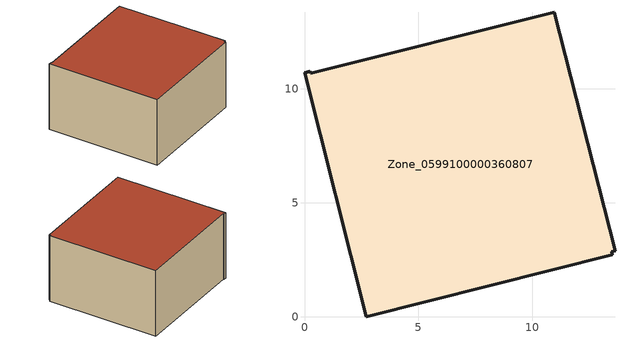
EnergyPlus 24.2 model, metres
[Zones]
Zone_0599100000360807
 floor ground (C_G): 13.62,2.9 13.47,2.86 13.51,2.72 2.7,0 0,10.7 0.26,10.77 0.28,10.68 10.95,13.36 z0
 wall outside (C_F): 0.26,10.77 0,10.7 2.7,0 13.51,2.72 13.47,2.86 13.62,2.9 10.95,13.36 0.28,10.68 0.26,10.77 z0:6.66
 roof outside (C_R): 13.47,2.86 13.62,2.9 10.95,13.36 0.28,10.68 0.26,10.77 0,10.7 2.7,0 13.51,2.72 z6.66
[BUILDING]
Pand.0599100000360807: North Axis=0; Terrain=City; Loads Convergence Tolerance Value=0.04; Temperature Convergence Tolerance Value=0.4; Solar Distribution=FullExterior; Maximum Number of Warmup Days=25; Minimum Number of Warmup Days=1
[Site:Location]
Rotterdam.The.Hague.AP_ZH_NLD Design_Conditions: Latitude=51.96; Longitude=4.45; Time Zone=1; Elevation=-4.5
[SITE:GROUNDTEMPERATURE:BUILDINGSURFACE]
18, 18, 18, 18, 18, 18, 18, 18, 18, 18, 18, 18
[MATERIAL] Thermal Absorptance=0.9; Solar Absorptance=0.7; Visible Absorptance=0.7
Name | Roughness | Thickness | Conductivity | Density | Specific Heat
G.D.1992-2005 | MediumSmooth | 0.15 | 0.06 | 540 | 1210
F.D.1992-2005 | Rough | 0.3 | 0.12 | 1920 | 840
R.D.1992-2005 | MediumRough | 0.2 | 0.08 | 1500 | 1000
[CONSTRUCTION]
C_G: G.D.1992-2005
C_F: F.D.1992-2005
C_R: R.D.1992-2005
[ZONE]
Zone_0599100000360807: Type=1; Multiplier=1; Ceiling Height=Autocalculate; Volume=Autocalculate; Floor Area=autocalculate; Part of Total Floor Area=Yes
[ZONEINFILTRATION:DESIGNFLOWRATE]
Infil_Zone_0599100000360807: Zone or ZoneList or Space or SpaceList=Zone_0599100000360807; Schedule=AlwaysOn; Design Flow Rate Calculation Method=Flow/Area; Flow Rate per Floor Area=0.0021; Constant Term Coefficient=1; Temperature Term Coefficient=0; Velocity Term Coefficient=0; Velocity Squared Term Coefficient=0
[HVACTEMPLATE:ZONE:IDEALLOADSAIRSYSTEM]
Zone_0599100000360807: Maximum Heating Supply Air Temperature=50; Minimum Cooling Supply Air Temperature=13; Maximum Heating Supply Air Humidity Ratio=0.0156; Minimum Cooling Supply Air Humidity Ratio=0.0077; Heating Limit=NoLimit; Cooling Limit=NoLimit; Dehumidification Control Type=ConstantSensibleHeatRatio; Cooling Sensible Heat Ratio=0.7; Dehumidification Setpoint=60; Humidification Control Type=None; Humidification Setpoint=30; Outdoor Air Method=None; Outdoor Air Flow Rate per Person=0.00944; Outdoor Air Flow Rate per Zone Floor Area=0; Outdoor Air Flow Rate per Zone=0; Demand Controlled Ventilation Type=None; Outdoor Air Economizer Type=NoEconomizer; Heat Recovery Type=None; Sensible Heat Recovery Effectiveness=0.7; Latent Heat Recovery Effectiveness=0.65
[ZONECONTROL:THERMOSTAT]
ThermostatControl_Zone_0599100000360807: Zone or ZoneList=Zone_0599100000360807; Control Type Schedule=DualSetpointControlType; Control 1=Thermostat_Zone_0599100000360807; Temperature Difference Between Cutout And Setpoint=0
[THERMOSTATSETPOINT:DUALSETPOINT]
Thermostat_Zone_0599100000360807: Heating Setpoint Temperature Schedule=HeatingSetpoint_Zone_0599100000360807; Cooling Setpoint Temperature Schedule=CoolingSetpoint_Zone_0599100000360807
[SCHEDULE:COMPACT]
HeatingSetpoint_Zone_0599100000360807: Through: 12/31, For: AllDays, Until: 24:00, 21
CoolingSetpoint_Zone_0599100000360807: Through: 12/31, For: AllDays, Until: 24:00, 24
DualSetpointControlType: Through: 12/31, For: AllDays, Until: 24:00, 4
AlwaysOn: Through: 12/31, For: AllDays, Until: 24:00, 1
